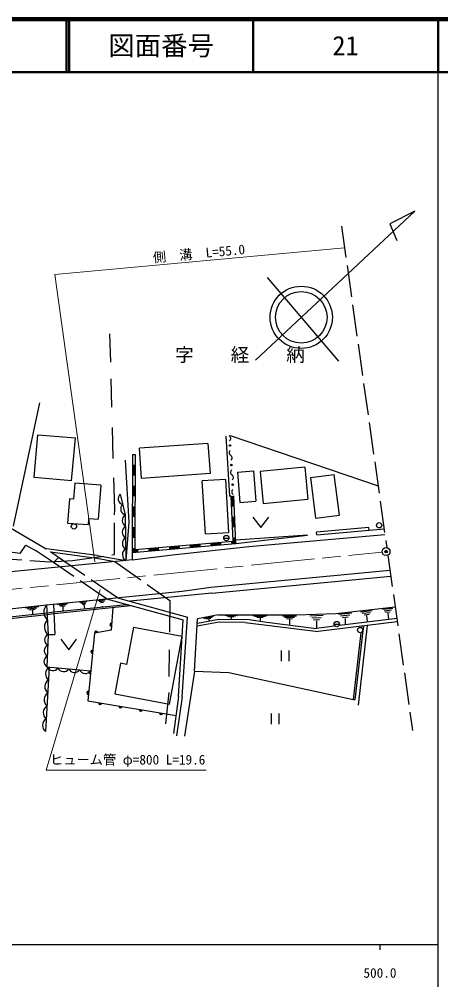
# Model space of a CAD drawing. Units: millimetres, scale not verified. Extents: x 40000 to 680000, y 20000 to 380000.
# Drawn here: x 499788 to 579500, y 198357 to 380000 of the extents above; entities that cross this region are included whole.
import ezdxf
from ezdxf.enums import TextEntityAlignment as Align

# ---------------------------------------------------------------- set-up
doc = ezdxf.new("R2010")
doc.units = ezdxf.units.MM
doc.header["$LTSCALE"] = 1000
doc.header["$PDMODE"] = 32
doc.header["$PDSIZE"] = 500
doc.linetypes.add('CHAIN', pattern=[18.5, 12, -1.5, 3.5, -1.5])
doc.linetypes.add('DASHED', pattern=[7.5, 6, -1.5])
for name, color, linetype, lineweight in [('M-BGD', 7, 'Continuous', 25), ('M-BGD-EXST', 7, 'Continuous', 25), ('M-BMK', 2, 'CHAIN', 13), ('M-BMK-SRVR', 3, 'Continuous', 25), ('M-STR-HTXT', 7, 'Continuous', 13), ('M-TTL', 2, 'Continuous', 140), ('M-TTL-BAND', 7, 'Continuous', 25), ('M-TTL-LINE', 7, 'Continuous', 50), ('M-TTL-TXT', 7, 'Continuous', 13)]:
    doc.layers.add(name, color=color, linetype=linetype, lineweight=lineweight)
doc.layers.add('M-BMK-HTXT', color=7, linetype='Continuous')
doc.layers.add('M-OTRS', color=6, linetype='Continuous')
doc.styles.add('ＭＳ ゴシック', font='')
doc.styles.get('ＭＳ ゴシック').set_extended_font_data('MS Gothic')

msp = doc.modelspace()

# ---------------------------------------------------------------- linework, layer by layer
at = {"layer": 'M-BGD'}
for p, q in [((544464, 315542), (574579, 343679)), ((574579, 343679), (569857, 341319)), ((569857, 341319), (571197, 338128)), ((546697, 331174), (560159, 315351)), ((503644, 307465), (498663, 284132)), ((502608, 293340), (503315, 301431)), ((503315, 301431), (510405, 300811)), ((509697, 292720), (510405, 300811)), ((535475, 299772), (522517, 298873)), ((535475, 299772), (535871, 294071)), ((538877, 301154), (539546, 289820)), ((539653, 301257), (567644, 291744)), ((522912, 293172), (522517, 298873)), ((519851, 296606), (520487, 284883)), ((521200, 297671), (521162, 279169)), ((521700, 297670), (521663, 279714)), ((521246, 295706), (521242, 293741)), ((521296, 295706), (521292, 293741)), ((521346, 295706), (521342, 293741)), ((521396, 295705), (521392, 293740)), ((521446, 295705), (521442, 293740)), ((521496, 295705), (521492, 293740)), ((521546, 295705), (521542, 293740)), ((521596, 295705), (521592, 293740)), ((521646, 295705), (521642, 293740)), ((541039, 294371), (544093, 294619)), ((541039, 294371), (541507, 288627)), ((544093, 294619), (544560, 288876)), ((553794, 295262), (545349, 294487)), ((545349, 294487), (545905, 288438)), ((553794, 295262), (554349, 289214)), ((509697, 292720), (502608, 293340)), ((535871, 294071), (522912, 293172)), ((538766, 292958), (534373, 292685)), ((534995, 282655), (534373, 292685)), ((538766, 292958), (539389, 282928)), ((554863, 293364), (559355, 293925)), ((554863, 293364), (555830, 285624)), ((560322, 286186), (559355, 293925)), ((510277, 292283), (510053, 289254)), ((515225, 291918), (510277, 292283)), ((515225, 291918), (514748, 285451)), ((521238, 291776), (521234, 289811)), ((521288, 291776), (521284, 289811)), ((521338, 291776), (521334, 289811)), ((521388, 291775), (521384, 289811)), ((521438, 291775), (521434, 289810)), ((521488, 291775), (521484, 289810)), ((521538, 291775), (521534, 289810)), ((521588, 291775), (521584, 289810)), ((521638, 291775), (521634, 289810)), ((509281, 289311), (508943, 284717)), ((510053, 289254), (509281, 289311)), ((518865, 290199), (519838, 286254)), ((539838, 289820), (539546, 289820)), ((540228, 281312), (539838, 289820)), ((539978, 287860), (539888, 289823)), ((540028, 287862), (539938, 289825)), ((540078, 287864), (539988, 289827)), ((540128, 287867), (540038, 289830)), ((540178, 287869), (540088, 289832)), ((540228, 287871), (540138, 289834)), ((540278, 287874), (540188, 289836)), ((540328, 287876), (540238, 289839)), ((540378, 287878), (540288, 289841)), ((540750, 280855), (540338, 289843)), ((541507, 288627), (544560, 288876)), ((545905, 288438), (554349, 289214)), ((492184, 287312), (504914, 279876)), ((521230, 287846), (521226, 285881)), ((521280, 287846), (521276, 285881)), ((521330, 287846), (521326, 285881)), ((521380, 287846), (521376, 285881)), ((521430, 287845), (521426, 285880)), ((521480, 287845), (521476, 285880)), ((521530, 287845), (521526, 285880)), ((521580, 287845), (521576, 285880)), ((521630, 287845), (521626, 285880)), ((512886, 284427), (512971, 285582)), ((512971, 285582), (514748, 285451)), ((519838, 286254), (519917, 277631)), ((540158, 283934), (540068, 285897)), ((540208, 283936), (540118, 285899)), ((540258, 283939), (540168, 285901)), ((540308, 283941), (540218, 285904)), ((540358, 283943), (540268, 285906)), ((540408, 283945), (540318, 285908)), ((540458, 283948), (540368, 285911)), ((540508, 283950), (540418, 285913)), ((540558, 283952), (540468, 285915)), ((555830, 285624), (560322, 286186)), ((508943, 284717), (512886, 284427)), ((520487, 284883), (519917, 277631)), ((521222, 283916), (521218, 281951)), ((521272, 283916), (521268, 281951)), ((521322, 283916), (521318, 281951)), ((521372, 283916), (521368, 281951)), ((521422, 283916), (521418, 281951)), ((521472, 283915), (521468, 281950)), ((521522, 283915), (521518, 281950)), ((521572, 283915), (521568, 281950)), ((521622, 283915), (521618, 281950)), ((565921, 283877), (556001, 283018)), ((556037, 282519), (568788, 283623)), ((565956, 283378), (565921, 283877)), ((499976, 278992), (475322, 282198)), ((534995, 282655), (539389, 282928)), ((540280, 281266), (540248, 281971)), ((540333, 281220), (540298, 281973)), ((540385, 281175), (540348, 281976)), ((540437, 281129), (540398, 281978)), ((540489, 281083), (540448, 281980)), ((540541, 281038), (540498, 281982)), ((540593, 280992), (540548, 281985)), ((540646, 280946), (540598, 281987)), ((540698, 280900), (540648, 281989)), ((554305, 282436), (540721, 281480)), ((540750, 280855), (554305, 282436)), ((543235, 280261), (568937, 282560)), ((556037, 282519), (556001, 283018)), ((499976, 278992), (501009, 280541)), ((501009, 280541), (502869, 279559)), ((514537, 278562), (504914, 279876)), ((521162, 279169), (540750, 280855)), ((521214, 279986), (521212, 279224)), ((521264, 279986), (521263, 279278)), ((521314, 279986), (521313, 279333)), ((521364, 279986), (521363, 279387)), ((521414, 279986), (521413, 279442)), ((521464, 279985), (521463, 279496)), ((521514, 279985), (521513, 279551)), ((521564, 279985), (521563, 279605)), ((521614, 279985), (521613, 279660)), ((521663, 279714), (540228, 281312)), ((524225, 279885), (526183, 280053)), ((524230, 279835), (526188, 280003)), ((524234, 279785), (526192, 279953)), ((524238, 279735), (526196, 279904)), ((524243, 279685), (526200, 279854)), ((524247, 279636), (526205, 279804)), ((524251, 279586), (526209, 279754)), ((528141, 280222), (530099, 280390)), ((528145, 280172), (530103, 280340)), ((528150, 280122), (530107, 280290)), ((528154, 280072), (530112, 280241)), ((528158, 280022), (530116, 280191)), ((528162, 279972), (530120, 280141)), ((528167, 279923), (530124, 280091)), ((528171, 279873), (530129, 280041)), ((528175, 279823), (530133, 279991)), ((528803, 278738), (543235, 280261)), ((532056, 280558), (534014, 280727)), ((532061, 280509), (534018, 280677)), ((532065, 280459), (534023, 280627)), ((532069, 280409), (534027, 280577)), ((532074, 280359), (534031, 280528)), ((532078, 280309), (534036, 280478)), ((532082, 280260), (534040, 280428)), ((532086, 280210), (534044, 280378)), ((532091, 280160), (534048, 280328)), ((535972, 280895), (537930, 281064)), ((535976, 280845), (537934, 281014)), ((535980, 280796), (537938, 280964)), ((535985, 280746), (537943, 280914)), ((535989, 280696), (537947, 280864)), ((535993, 280646), (537951, 280815)), ((535998, 280596), (537955, 280765)), ((536002, 280547), (537960, 280715)), ((536006, 280497), (537964, 280665)), ((539887, 281232), (540280, 281266)), ((539892, 281182), (540333, 281220)), ((539896, 281133), (540385, 281175)), ((539900, 281083), (540437, 281129)), ((539905, 281033), (540489, 281083)), ((539909, 280983), (540541, 281038)), ((539913, 280933), (540593, 280992)), ((539917, 280883), (540646, 280946)), ((539922, 280834), (540698, 280900)), ((506276, 277235), (502869, 279559)), ((507188, 278239), (505681, 279266)), ((505681, 279266), (514458, 278068)), ((507188, 278239), (506276, 277235)), ((514458, 278068), (517887, 277430)), ((514537, 278562), (519917, 277631)), ((521162, 279169), (521175, 277746)), ((521175, 277746), (528803, 278738)), ((521212, 279224), (522302, 279318)), ((521263, 279278), (522298, 279367)), ((521313, 279333), (522293, 279417)), ((521363, 279387), (522289, 279467)), ((521413, 279442), (522285, 279517)), ((521463, 279496), (522281, 279567)), ((521513, 279551), (522276, 279617)), ((521563, 279605), (522272, 279666)), ((521613, 279660), (522268, 279716)), ((524255, 279536), (526213, 279704)), ((524260, 279486), (526218, 279655)), ((519917, 277631), (490541, 274712)), ((521175, 277746), (519917, 277631)), ((536044, 272590), (569886, 275820)), ((536212, 271466), (570045, 274696)), ((530587, 271851), (536044, 272590)), ((504968, 269246), (530587, 271851)), ((536212, 271466), (520747, 269950)), ((443139, 262774), (504968, 269246)), ((500995, 268708), (503468, 268942)), ((504968, 269246), (505234, 263620)), ((506274, 269379), (506545, 263662)), ((506342, 267949), (520105, 269346)), ((506372, 267651), (520903, 269126)), ((507039, 269344), (508914, 269500)), ((507318, 269182), (508657, 269294)), ((507597, 269020), (508400, 269087)), ((508006, 268931), (508055, 268123)), ((511246, 269772), (512547, 269876)), ((511465, 269591), (512395, 269666)), ((511685, 269411), (512242, 269455)), ((511986, 269303), (512117, 268535)), ((514656, 270077), (516088, 270259)), ((514892, 269893), (515914, 270024)), ((515127, 269710), (515740, 269788)), ((515560, 268885), (515546, 268982)), ((516296, 270398), (530801, 266393)), ((518370, 270609), (531624, 266936)), ((559645, 267649), (570861, 268899)), ((445176, 261448), (505040, 267719)), ((445211, 261150), (505054, 267419)), ((501362, 268527), (503129, 268694)), ((501730, 268345), (502790, 268446)), ((502269, 268252), (502322, 267434)), ((517480, 268778), (517148, 264450)), ((537486, 267387), (533522, 266633)), ((534611, 266741), (536532, 267123)), ((537486, 267387), (552229, 267350)), ((538747, 267307), (540992, 267261)), ((539063, 267169), (540666, 267136)), ((539379, 267031), (540341, 267011)), ((543972, 267267), (546669, 267256)), ((544359, 267088), (546285, 267080)), ((549570, 267176), (552231, 267165)), ((552229, 267350), (559645, 267649)), ((554732, 267188), (557266, 267280)), ((560179, 267476), (562665, 267721)), ((560535, 267173), (562311, 267348)), ((564302, 267965), (566512, 268173)), ((564646, 267677), (566225, 267826)), ((564990, 267389), (565937, 267479)), ((565483, 267223), (565587, 266057)), ((568459, 268433), (570403, 268641)), ((568764, 268152), (570153, 268301)), ((569069, 267872), (569902, 267961)), ((569504, 267710), (569605, 266561)), ((529936, 251925), (530801, 266393)), ((530623, 251850), (531624, 266936)), ((532942, 256726), (533522, 266633)), ((537579, 266012), (533439, 265225)), ((537536, 266513), (533470, 265740)), ((534906, 266671), (536278, 266944)), ((535200, 266600), (536023, 266764)), ((535625, 266598), (535694, 266163)), ((543241, 266413), (537536, 266513)), ((542532, 265926), (537579, 266012)), ((539856, 266933), (539839, 266473)), ((542532, 265926), (556286, 264187)), ((546612, 265914), (543241, 266413)), ((544745, 266909), (545901, 266904)), ((545324, 266789), (545329, 266104)), ((555500, 264791), (546612, 265914)), ((549952, 266910), (551853, 266902)), ((550335, 266645), (551476, 266640)), ((550907, 266466), (550917, 265370)), ((555095, 266822), (556905, 266888)), ((555459, 266455), (556545, 266495)), ((555500, 264791), (559397, 265280)), ((556002, 266222), (556007, 264854)), ((571260, 266067), (556286, 264187)), ((560335, 265397), (571163, 266757)), ((560891, 266870), (561957, 266975)), ((561425, 266697), (561429, 265535)), ((565597, 265356), (563855, 250259)), ((564555, 265225), (564524, 264962)), ((564879, 265266), (564794, 264530)), ((505234, 263620), (505034, 257511)), ((505234, 263620), (506545, 263662)), ((514002, 263918), (512736, 251117)), ((517148, 264450), (514002, 263918)), ((521416, 265063), (520102, 258009)), ((521416, 265063), (530607, 263351)), ((564409, 263963), (562953, 251341)), ((564770, 264322), (563264, 251273)), ((528212, 250493), (530607, 263351)), ((518965, 258221), (517884, 252417)), ((520102, 258009), (518965, 258221)), ((505443, 257475), (504735, 245277)), ((505034, 257511), (513296, 256778)), ((532942, 256726), (531069, 244454)), ((532942, 256726), (539421, 256476)), ((539421, 256476), (563264, 251273)), ((512736, 251117), (529452, 248352)), ((517884, 252417), (528212, 250493)), ((529936, 251925), (528988, 244933)), ((530623, 251850), (529499, 244472))]:
    msp.add_line(p, q, dxfattribs=at)
at = {"layer": 'M-BGD', "linetype": 'DASHED'}
for p, q in [((560729, 340851), (569289, 280061)), ((517090, 315124), (516946, 320484)), ((517319, 306624), (517175, 311969)), ((517580, 296928), (517422, 302783)), ((521200, 297671), (521700, 297670)), ((517839, 287307), (517647, 294435)), ((517775, 278757), (517839, 287307)), ((494327, 278176), (505589, 277417)), ((518370, 270609), (507188, 278239)), ((509863, 277672), (517775, 278757)), ((569487, 278656), (574153, 245517)), ((505589, 277417), (509863, 277672)), ((516296, 270398), (506276, 277235)), ((517887, 277430), (528291, 270062)), ((528291, 270062), (528210, 263797)), ((505040, 267719), (506342, 267949)), ((505054, 267419), (506356, 267649)), ((528171, 260738), (528106, 255735)), ((528067, 252703), (527449, 246467))]:
    msp.add_line(p, q, dxfattribs=at)
at = {"layer": 'M-BGD'}
for centre, radius in [((553117, 323628), 5882), ((553117, 323628), 4871), ((539630, 299394), 150), ((539880, 295698), 150), ((540130, 292003), 150)]:
    msp.add_circle(centre, radius, dxfattribs=at)
for centre, radius, start, end in [((539234, 300759), 554, 307.1275, 60.60342), ((540027, 298028), 554, 127.1275, 240.60342), ((539483, 297064), 554, 307.1275, 60.60342), ((540277, 294333), 554, 127.1275, 240.60342), ((539733, 293368), 554, 307.1275, 60.60342), ((540526, 290638), 554, 127.1275, 240.60342), ((519652, 289347), 1160, 132.72966, 255.00127), ((520139, 287375), 1160, 132.72966, 255.00127), ((520516, 285182), 1268, 122.31637, 238.72473), ((520536, 283027), 1268, 122.31637, 238.72473), ((520555, 280871), 1268, 122.31637, 238.72473), ((520575, 278715), 1268, 122.31637, 238.72473), ((506385, 267903), 1952, 136.55234, 228.86806), ((506518, 265090), 1952, 136.55234, 228.86806), ((517229, 265507), 300, 85.60129, 265.60129), ((517229, 265507), 150, 85.60129, 265.60129), ((505765, 262583), 1165, 117.13179, 239.12269), ((514348, 263976), 300, 9.60974, 189.60974), ((514348, 263976), 150, 9.60974, 189.60974), ((505699, 260547), 1165, 117.13179, 239.12269), ((513652, 260386), 300, 84.35581, 264.35581), ((513652, 260386), 150, 84.35581, 264.35581), ((505632, 258511), 1165, 117.13179, 239.12269), ((506315, 256200), 1544, 124.3685, 228.9822), ((506120, 258013), 1196, 204.81105, 325.04698), ((508185, 257829), 1196, 204.81105, 325.04698), ((510250, 257646), 1196, 204.81105, 325.04698), ((512316, 257463), 1196, 204.81105, 325.04698), ((513269, 256505), 300, 84.35581, 264.35581), ((513269, 256505), 150, 84.35581, 264.35581), ((506173, 253760), 1544, 124.3685, 228.9822), ((506031, 251321), 1544, 124.3685, 228.9822), ((512885, 252624), 300, 84.35581, 264.35581), ((512885, 252624), 150, 84.35581, 264.35581), ((515091, 250728), 300, 170.60772, 350.60772), ((515091, 250728), 150, 170.60772, 350.60772), ((505890, 248881), 1544, 124.3685, 228.9822), ((518938, 250091), 300, 170.60772, 350.60772), ((518938, 250091), 150, 170.60772, 350.60772), ((522786, 249455), 300, 170.60772, 350.60772), ((522786, 249455), 150, 170.60772, 350.60772), ((526634, 248818), 300, 170.60772, 350.60772), ((505748, 246442), 1544, 124.3685, 228.9822), ((526634, 248818), 150, 170.60772, 350.60772)]:
    msp.add_arc(centre, radius, start, end, dxfattribs=at)
at = {"layer": 'M-BGD-EXST'}
for p, q in [((543969, 285869), (545469, 283869)), ((545469, 283869), (546969, 285869)), ((538454, 281891), (539454, 281891)), ((559331, 265617), (560331, 265617)), ((507649, 262756), (509149, 260756)), ((509149, 260756), (510649, 262756)), ((549312, 260603), (549312, 258603)), ((550812, 258603), (550812, 260603)), ((547446, 248688), (547446, 246688)), ((548946, 246688), (548946, 248688))]:
    msp.add_line(p, q, dxfattribs=at)
for centre in [(510137, 284099), (567839, 284304), (538954, 281891), (559831, 265617), (564246, 264488)]:
    msp.add_circle(centre, 500, dxfattribs=at)
at = {"layer": 'M-BMK'}
msp.add_line((470031, 269319), (568400, 279249), dxfattribs=at)
at = {"layer": 'M-BMK-SRVR'}
msp.add_circle((569146, 279324), 750, dxfattribs=at)
at = {"layer": 'M-OTRS'}
msp.add_point((569146, 279324), dxfattribs=at)
at = {"layer": 'M-STR-HTXT'}
for p, q in [((561301, 336792), (506511, 331719)), ((514106, 277368), (506511, 331719)), ((515122, 272130), (504868, 238013)), ((504868, 238013), (535118, 238013))]:
    msp.add_line(p, q, dxfattribs=at)
at = {"layer": 'M-TTL'}
msp.add_line((680000, 380000), (40000, 380000), dxfattribs=at)
at = {"layer": 'M-TTL-BAND'}
for p, q in [((579000, 20000), (579000, 370000)), ((40000, 205000), (579000, 205000)), ((568000, 205000), (568000, 204000))]:
    msp.add_line(p, q, dxfattribs=at)
at = {"layer": 'M-TTL-LINE'}
for p, q in [((508747, 380000), (508747, 370000)), ((509247, 380000), (509247, 370000)), ((543997, 380000), (543997, 370000)), ((579000, 380000), (579000, 370000)), ((40000, 370000), (680000, 370000))]:
    msp.add_line(p, q, dxfattribs=at)

# ---------------------------------------------------------------- texts
at = {"layer": 'M-BMK-HTXT', "style": 'ＭＳ ゴシック'}
msp.add_text('字\u3000\u3000経\u3000\u3000納', height=2566, dxfattribs=at).set_placement((541529, 314482), align=Align.BOTTOM_CENTER)
at = {"layer": 'M-STR-HTXT', "style": 'ＭＳ ゴシック'}
msp.add_text('側\u3000溝\u3000L=55.0', height=1833, rotation=5.29, dxfattribs=at).set_placement((533906, 334255), align=Align.BOTTOM_CENTER)
msp.add_text('ヒューム管 φ=800 L=19.6', height=1833, dxfattribs=at).set_placement((505618, 238513), align=Align.BOTTOM_LEFT)
at = {"layer": 'M-TTL-BAND', "style": 'ＭＳ ゴシック'}
msp.add_text('500.0', height=1833, dxfattribs=at).set_placement((568000, 198195), align=Align.BOTTOM_CENTER)
at = {"layer": 'M-TTL-TXT', "style": 'ＭＳ ゴシック'}
for s, p in [('図面番号', (526622, 375000)), ('21', (561497, 375000))]:
    msp.add_text(s, height=3666, dxfattribs=at).set_placement(p, align=Align.MIDDLE_CENTER)

doc.saveas('drawing.dxf')
